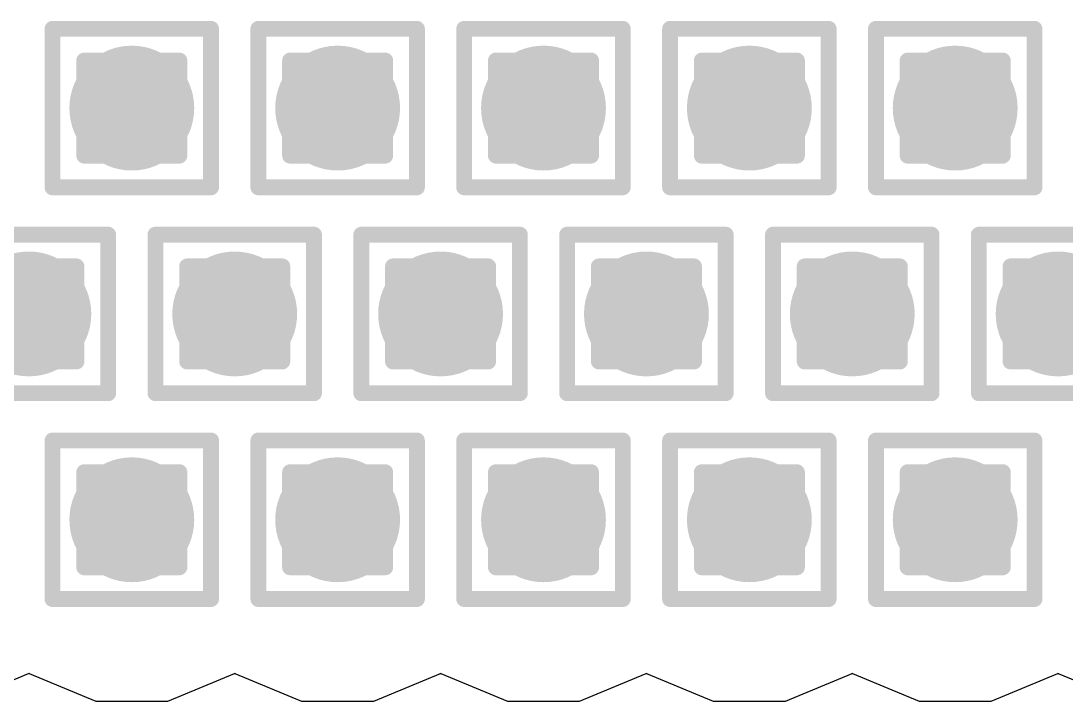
# Model space of a CAD drawing. Header units: inches. Extents: x -12 to 5357, y -8 to 5291.
# Drawn here: x 33.831 to 37.18, y 8.817 to 10.997 of the extents above; entities that cross this region are included whole.
import ezdxf

# ---------------------------------------------------------------- set-up
doc = ezdxf.new("R2010")
doc.units = ezdxf.units.IN
for name, color, linetype in [('Bottom Layer', 5, 'Continuous'), ('Drill Drawing', 1, 'Continuous'), ('Ground', 16, 'Continuous'), ('Power', 76, 'Continuous'), ('Top Layer', 1, 'Continuous'), ('Via Holes', 16, 'Continuous')]:
    doc.layers.add(name, color=color, linetype=linetype)

msp = doc.modelspace()

# ---------------------------------------------------------------- hatches: boundary and pattern name
at = {"layer": 'Bottom Layer'}
h = msp.add_hatch(color=5, dxfattribs=at)
edge = h.paths.add_edge_path()
edge.add_arc((34.1867, 10.7172), 0.2, 0, 360)
h = msp.add_hatch(color=5, dxfattribs=at)
edge = h.paths.add_edge_path()
edge.add_arc((34.8462, 10.7172), 0.2, 0, 360)
h = msp.add_hatch(color=5, dxfattribs=at)
edge = h.paths.add_edge_path()
edge.add_arc((35.5057, 10.7172), 0.2, 0, 360)
h = msp.add_hatch(color=5, dxfattribs=at)
edge = h.paths.add_edge_path()
edge.add_arc((36.1653, 10.7172), 0.2, 0, 360)
h = msp.add_hatch(color=5, dxfattribs=at)
edge = h.paths.add_edge_path()
edge.add_arc((36.8248, 10.7172), 0.2, 0, 360)
h = msp.add_hatch(color=5, dxfattribs=at)
edge = h.paths.add_edge_path()
edge.add_arc((33.8569, 10.0576), 0.2, 0, 360)
h = msp.add_hatch(color=5, dxfattribs=at)
edge = h.paths.add_edge_path()
edge.add_arc((34.5164, 10.0576), 0.2, 0, 360)
h = msp.add_hatch(color=5, dxfattribs=at)
edge = h.paths.add_edge_path()
edge.add_arc((35.176, 10.0576), 0.2, 0, 360)
h = msp.add_hatch(color=5, dxfattribs=at)
edge = h.paths.add_edge_path()
edge.add_arc((35.8355, 10.0576), 0.2, 0, 360)
h = msp.add_hatch(color=5, dxfattribs=at)
edge = h.paths.add_edge_path()
edge.add_arc((36.495, 10.0576), 0.2, 0, 360)
h = msp.add_hatch(color=5, dxfattribs=at)
edge = h.paths.add_edge_path()
edge.add_arc((37.1546, 10.0576), 0.2, 0, 360)
h = msp.add_hatch(color=5, dxfattribs=at)
edge = h.paths.add_edge_path()
edge.add_arc((34.1867, 9.3981), 0.2, 0, 360)
h = msp.add_hatch(color=5, dxfattribs=at)
edge = h.paths.add_edge_path()
edge.add_arc((34.8462, 9.3981), 0.2, 0, 360)
h = msp.add_hatch(color=5, dxfattribs=at)
edge = h.paths.add_edge_path()
edge.add_arc((35.5057, 9.3981), 0.2, 0, 360)
h = msp.add_hatch(color=5, dxfattribs=at)
edge = h.paths.add_edge_path()
edge.add_arc((36.1653, 9.3981), 0.2, 0, 360)
h = msp.add_hatch(color=5, dxfattribs=at)
edge = h.paths.add_edge_path()
edge.add_arc((36.8248, 9.3981), 0.2, 0, 360)
at = {"layer": 'Ground'}
h = msp.add_hatch(color=16, dxfattribs=at)
edge = h.paths.add_edge_path()
edge.add_arc((34.1867, 10.7172), 0.2, 0, 360)
h = msp.add_hatch(color=16, dxfattribs=at)
edge = h.paths.add_edge_path()
edge.add_arc((34.8462, 10.7172), 0.2, 0, 360)
h = msp.add_hatch(color=16, dxfattribs=at)
edge = h.paths.add_edge_path()
edge.add_arc((35.5057, 10.7172), 0.2, 0, 360)
h = msp.add_hatch(color=16, dxfattribs=at)
edge = h.paths.add_edge_path()
edge.add_arc((36.1653, 10.7172), 0.2, 0, 360)
h = msp.add_hatch(color=16, dxfattribs=at)
edge = h.paths.add_edge_path()
edge.add_arc((36.8248, 10.7172), 0.2, 0, 360)
h = msp.add_hatch(color=16, dxfattribs=at)
edge = h.paths.add_edge_path()
edge.add_arc((33.8569, 10.0576), 0.2, 0, 360)
h = msp.add_hatch(color=16, dxfattribs=at)
edge = h.paths.add_edge_path()
edge.add_arc((34.5164, 10.0576), 0.2, 0, 360)
h = msp.add_hatch(color=16, dxfattribs=at)
edge = h.paths.add_edge_path()
edge.add_arc((35.176, 10.0576), 0.2, 0, 360)
h = msp.add_hatch(color=16, dxfattribs=at)
edge = h.paths.add_edge_path()
edge.add_arc((35.8355, 10.0576), 0.2, 0, 360)
h = msp.add_hatch(color=16, dxfattribs=at)
edge = h.paths.add_edge_path()
edge.add_arc((36.495, 10.0576), 0.2, 0, 360)
h = msp.add_hatch(color=16, dxfattribs=at)
edge = h.paths.add_edge_path()
edge.add_arc((37.1546, 10.0576), 0.2, 0, 360)
h = msp.add_hatch(color=16, dxfattribs=at)
edge = h.paths.add_edge_path()
edge.add_arc((34.1867, 9.3981), 0.2, 0, 360)
h = msp.add_hatch(color=16, dxfattribs=at)
edge = h.paths.add_edge_path()
edge.add_arc((34.8462, 9.3981), 0.2, 0, 360)
h = msp.add_hatch(color=16, dxfattribs=at)
edge = h.paths.add_edge_path()
edge.add_arc((35.5057, 9.3981), 0.2, 0, 360)
h = msp.add_hatch(color=16, dxfattribs=at)
edge = h.paths.add_edge_path()
edge.add_arc((36.1653, 9.3981), 0.2, 0, 360)
h = msp.add_hatch(color=16, dxfattribs=at)
edge = h.paths.add_edge_path()
edge.add_arc((36.8248, 9.3981), 0.2, 0, 360)
at = {"layer": 'Power'}
h = msp.add_hatch(color=76, dxfattribs=at)
edge = h.paths.add_edge_path()
edge.add_arc((34.1867, 10.7172), 0.2, 0, 360)
h = msp.add_hatch(color=76, dxfattribs=at)
edge = h.paths.add_edge_path()
edge.add_arc((34.8462, 10.7172), 0.2, 0, 360)
h = msp.add_hatch(color=76, dxfattribs=at)
edge = h.paths.add_edge_path()
edge.add_arc((35.5057, 10.7172), 0.2, 0, 360)
h = msp.add_hatch(color=76, dxfattribs=at)
edge = h.paths.add_edge_path()
edge.add_arc((36.1653, 10.7172), 0.2, 0, 360)
h = msp.add_hatch(color=76, dxfattribs=at)
edge = h.paths.add_edge_path()
edge.add_arc((36.8248, 10.7172), 0.2, 0, 360)
h = msp.add_hatch(color=76, dxfattribs=at)
edge = h.paths.add_edge_path()
edge.add_arc((33.8569, 10.0576), 0.2, 0, 360)
h = msp.add_hatch(color=76, dxfattribs=at)
edge = h.paths.add_edge_path()
edge.add_arc((34.5164, 10.0576), 0.2, 0, 360)
h = msp.add_hatch(color=76, dxfattribs=at)
edge = h.paths.add_edge_path()
edge.add_arc((35.176, 10.0576), 0.2, 0, 360)
h = msp.add_hatch(color=76, dxfattribs=at)
edge = h.paths.add_edge_path()
edge.add_arc((35.8355, 10.0576), 0.2, 0, 360)
h = msp.add_hatch(color=76, dxfattribs=at)
edge = h.paths.add_edge_path()
edge.add_arc((36.495, 10.0576), 0.2, 0, 360)
h = msp.add_hatch(color=76, dxfattribs=at)
edge = h.paths.add_edge_path()
edge.add_arc((37.1546, 10.0576), 0.2, 0, 360)
h = msp.add_hatch(color=76, dxfattribs=at)
edge = h.paths.add_edge_path()
edge.add_arc((34.1867, 9.3981), 0.2, 0, 360)
h = msp.add_hatch(color=76, dxfattribs=at)
edge = h.paths.add_edge_path()
edge.add_arc((34.8462, 9.3981), 0.2, 0, 360)
h = msp.add_hatch(color=76, dxfattribs=at)
edge = h.paths.add_edge_path()
edge.add_arc((35.5057, 9.3981), 0.2, 0, 360)
h = msp.add_hatch(color=76, dxfattribs=at)
edge = h.paths.add_edge_path()
edge.add_arc((36.1653, 9.3981), 0.2, 0, 360)
h = msp.add_hatch(color=76, dxfattribs=at)
edge = h.paths.add_edge_path()
edge.add_arc((36.8248, 9.3981), 0.2, 0, 360)
at = {"layer": 'Top Layer'}
h = msp.add_hatch(color=1, dxfattribs=at)
edge = h.paths.add_edge_path()
edge.add_arc((34.1867, 10.7172), 0.2, 0, 360)
h = msp.add_hatch(color=1, dxfattribs=at)
edge = h.paths.add_edge_path()
edge.add_arc((34.8462, 10.7172), 0.2, 0, 360)
h = msp.add_hatch(color=1, dxfattribs=at)
edge = h.paths.add_edge_path()
edge.add_arc((35.5057, 10.7172), 0.2, 0, 360)
h = msp.add_hatch(color=1, dxfattribs=at)
edge = h.paths.add_edge_path()
edge.add_arc((36.1653, 10.7172), 0.2, 0, 360)
h = msp.add_hatch(color=1, dxfattribs=at)
edge = h.paths.add_edge_path()
edge.add_arc((36.8248, 10.7172), 0.2, 0, 360)
h = msp.add_hatch(color=1, dxfattribs=at)
edge = h.paths.add_edge_path()
edge.add_arc((33.8569, 10.0576), 0.2, 0, 360)
h = msp.add_hatch(color=1, dxfattribs=at)
edge = h.paths.add_edge_path()
edge.add_arc((34.5164, 10.0576), 0.2, 0, 360)
h = msp.add_hatch(color=1, dxfattribs=at)
edge = h.paths.add_edge_path()
edge.add_arc((35.176, 10.0576), 0.2, 0, 360)
h = msp.add_hatch(color=1, dxfattribs=at)
edge = h.paths.add_edge_path()
edge.add_arc((35.8355, 10.0576), 0.2, 0, 360)
h = msp.add_hatch(color=1, dxfattribs=at)
edge = h.paths.add_edge_path()
edge.add_arc((36.495, 10.0576), 0.2, 0, 360)
h = msp.add_hatch(color=1, dxfattribs=at)
edge = h.paths.add_edge_path()
edge.add_arc((37.1546, 10.0576), 0.2, 0, 360)
h = msp.add_hatch(color=1, dxfattribs=at)
edge = h.paths.add_edge_path()
edge.add_arc((34.1867, 9.3981), 0.2, 0, 360)
h = msp.add_hatch(color=1, dxfattribs=at)
edge = h.paths.add_edge_path()
edge.add_arc((34.8462, 9.3981), 0.2, 0, 360)
h = msp.add_hatch(color=1, dxfattribs=at)
edge = h.paths.add_edge_path()
edge.add_arc((35.5057, 9.3981), 0.2, 0, 360)
h = msp.add_hatch(color=1, dxfattribs=at)
edge = h.paths.add_edge_path()
edge.add_arc((36.1653, 9.3981), 0.2, 0, 360)
h = msp.add_hatch(color=1, dxfattribs=at)
edge = h.paths.add_edge_path()
edge.add_arc((36.8248, 9.3981), 0.2, 0, 360)
at = {"layer": 'Via Holes'}
h = msp.add_hatch(color=7, dxfattribs=at)
edge = h.paths.add_edge_path()
edge.add_arc((34.1867, 10.7172), 0.1, 0, 360)
h = msp.add_hatch(color=7, dxfattribs=at)
edge = h.paths.add_edge_path()
edge.add_arc((34.8462, 10.7172), 0.1, 0, 360)
h = msp.add_hatch(color=7, dxfattribs=at)
edge = h.paths.add_edge_path()
edge.add_arc((35.5057, 10.7172), 0.1, 0, 360)
h = msp.add_hatch(color=7, dxfattribs=at)
edge = h.paths.add_edge_path()
edge.add_arc((36.1653, 10.7172), 0.1, 0, 360)
h = msp.add_hatch(color=7, dxfattribs=at)
edge = h.paths.add_edge_path()
edge.add_arc((36.8248, 10.7172), 0.1, 0, 360)
h = msp.add_hatch(color=7, dxfattribs=at)
edge = h.paths.add_edge_path()
edge.add_arc((33.8569, 10.0576), 0.1, 0, 360)
h = msp.add_hatch(color=7, dxfattribs=at)
edge = h.paths.add_edge_path()
edge.add_arc((34.5164, 10.0576), 0.1, 0, 360)
h = msp.add_hatch(color=7, dxfattribs=at)
edge = h.paths.add_edge_path()
edge.add_arc((35.176, 10.0576), 0.1, 0, 360)
h = msp.add_hatch(color=7, dxfattribs=at)
edge = h.paths.add_edge_path()
edge.add_arc((35.8355, 10.0576), 0.1, 0, 360)
h = msp.add_hatch(color=7, dxfattribs=at)
edge = h.paths.add_edge_path()
edge.add_arc((36.495, 10.0576), 0.1, 0, 360)
h = msp.add_hatch(color=7, dxfattribs=at)
edge = h.paths.add_edge_path()
edge.add_arc((37.1546, 10.0576), 0.1, 0, 360)
h = msp.add_hatch(color=7, dxfattribs=at)
edge = h.paths.add_edge_path()
edge.add_arc((34.1867, 9.3981), 0.1, 0, 360)
h = msp.add_hatch(color=7, dxfattribs=at)
edge = h.paths.add_edge_path()
edge.add_arc((34.8462, 9.3981), 0.1, 0, 360)
h = msp.add_hatch(color=7, dxfattribs=at)
edge = h.paths.add_edge_path()
edge.add_arc((35.5057, 9.3981), 0.1, 0, 360)
h = msp.add_hatch(color=7, dxfattribs=at)
edge = h.paths.add_edge_path()
edge.add_arc((36.1653, 9.3981), 0.1, 0, 360)
h = msp.add_hatch(color=7, dxfattribs=at)
edge = h.paths.add_edge_path()
edge.add_arc((36.8248, 9.3981), 0.1, 0, 360)

# ---------------------------------------------------------------- linework, layer by layer
at = {"layer": 'Drill Drawing', "const_width": 0.0508}
for points in [[(33.9327, 10.9712), (34.4407, 10.9712)], [(33.9327, 10.4632), (33.9327, 10.9712)], [(34.4407, 10.4632), (34.4407, 10.9712)], [(34.5922, 10.9712), (35.1002, 10.9712)], [(34.5922, 10.4632), (34.5922, 10.9712)], [(35.1002, 10.4632), (35.1002, 10.9712)], [(35.2517, 10.9712), (35.7597, 10.9712)], [(35.2517, 10.4632), (35.2517, 10.9712)], [(35.7597, 10.4632), (35.7597, 10.9712)], [(35.9113, 10.9712), (36.4193, 10.9712)], [(35.9113, 10.4632), (35.9113, 10.9712)], [(36.4193, 10.4632), (36.4193, 10.9712)], [(36.5708, 10.9712), (37.0788, 10.9712)], [(36.5708, 10.4632), (36.5708, 10.9712)], [(37.0788, 10.4632), (37.0788, 10.9712)], [(34.0343, 10.8696), (34.3391, 10.8696)], [(34.0343, 10.5648), (34.0343, 10.8696)], [(34.3391, 10.5648), (34.3391, 10.8696)], [(34.6938, 10.8696), (34.9986, 10.8696)], [(34.6938, 10.5648), (34.6938, 10.8696)], [(34.9986, 10.5648), (34.9986, 10.8696)], [(35.3533, 10.8696), (35.6581, 10.8696)], [(35.3533, 10.5648), (35.3533, 10.8696)], [(35.6581, 10.5648), (35.6581, 10.8696)], [(36.0129, 10.8696), (36.3177, 10.8696)], [(36.0129, 10.5648), (36.0129, 10.8696)], [(36.3177, 10.5648), (36.3177, 10.8696)], [(36.6724, 10.8696), (36.9772, 10.8696)], [(36.6724, 10.5648), (36.6724, 10.8696)], [(36.9772, 10.5648), (36.9772, 10.8696)], [(34.0343, 10.5648), (34.3391, 10.5648)], [(34.6938, 10.5648), (34.9986, 10.5648)], [(35.3533, 10.5648), (35.6581, 10.5648)], [(36.0129, 10.5648), (36.3177, 10.5648)], [(36.6724, 10.5648), (36.9772, 10.5648)], [(33.9327, 10.4632), (34.4407, 10.4632)], [(34.5922, 10.4632), (35.1002, 10.4632)], [(35.2517, 10.4632), (35.7597, 10.4632)], [(35.9113, 10.4632), (36.4193, 10.4632)], [(36.5708, 10.4632), (37.0788, 10.4632)], [(33.6029, 10.3116), (34.1109, 10.3116)], [(34.1109, 9.8036), (34.1109, 10.3116)], [(34.2624, 10.3116), (34.7704, 10.3116)], [(34.2624, 9.8036), (34.2624, 10.3116)], [(34.7704, 9.8036), (34.7704, 10.3116)], [(34.922, 10.3116), (35.43, 10.3116)], [(34.922, 9.8036), (34.922, 10.3116)], [(35.43, 9.8036), (35.43, 10.3116)], [(35.5815, 10.3116), (36.0895, 10.3116)], [(35.5815, 9.8036), (35.5815, 10.3116)], [(36.0895, 9.8036), (36.0895, 10.3116)], [(36.241, 10.3116), (36.749, 10.3116)], [(36.241, 9.8036), (36.241, 10.3116)], [(36.749, 9.8036), (36.749, 10.3116)], [(36.9006, 10.3116), (37.4086, 10.3116)], [(36.9006, 9.8036), (36.9006, 10.3116)], [(33.7045, 10.21), (34.0093, 10.21)], [(34.0093, 9.9052), (34.0093, 10.21)], [(34.364, 10.21), (34.6688, 10.21)], [(34.364, 9.9052), (34.364, 10.21)], [(34.6688, 9.9052), (34.6688, 10.21)], [(35.0236, 10.21), (35.3284, 10.21)], [(35.0236, 9.9052), (35.0236, 10.21)], [(35.3284, 9.9052), (35.3284, 10.21)], [(35.6831, 10.21), (35.9879, 10.21)], [(35.6831, 9.9052), (35.6831, 10.21)], [(35.9879, 9.9052), (35.9879, 10.21)], [(36.3426, 10.21), (36.6474, 10.21)], [(36.3426, 9.9052), (36.3426, 10.21)], [(36.6474, 9.9052), (36.6474, 10.21)], [(37.0022, 10.21), (37.307, 10.21)], [(37.0022, 9.9052), (37.0022, 10.21)], [(33.7045, 9.9052), (34.0093, 9.9052)], [(34.364, 9.9052), (34.6688, 9.9052)], [(35.0236, 9.9052), (35.3284, 9.9052)], [(35.6831, 9.9052), (35.9879, 9.9052)], [(36.3426, 9.9052), (36.6474, 9.9052)], [(37.0022, 9.9052), (37.307, 9.9052)], [(33.6029, 9.8036), (34.1109, 9.8036)], [(34.2624, 9.8036), (34.7704, 9.8036)], [(34.922, 9.8036), (35.43, 9.8036)], [(35.5815, 9.8036), (36.0895, 9.8036)], [(36.241, 9.8036), (36.749, 9.8036)], [(36.9006, 9.8036), (37.4086, 9.8036)], [(33.9327, 9.6521), (34.4407, 9.6521)], [(33.9327, 9.1441), (33.9327, 9.6521)], [(34.4407, 9.1441), (34.4407, 9.6521)], [(34.5922, 9.6521), (35.1002, 9.6521)], [(34.5922, 9.1441), (34.5922, 9.6521)], [(35.1002, 9.1441), (35.1002, 9.6521)], [(35.2517, 9.6521), (35.7597, 9.6521)], [(35.2517, 9.1441), (35.2517, 9.6521)], [(35.7597, 9.1441), (35.7597, 9.6521)], [(35.9113, 9.6521), (36.4193, 9.6521)], [(35.9113, 9.1441), (35.9113, 9.6521)], [(36.4193, 9.1441), (36.4193, 9.6521)], [(36.5708, 9.6521), (37.0788, 9.6521)], [(36.5708, 9.1441), (36.5708, 9.6521)], [(37.0788, 9.1441), (37.0788, 9.6521)], [(34.0343, 9.5505), (34.3391, 9.5505)], [(34.0343, 9.2457), (34.0343, 9.5505)], [(34.3391, 9.2457), (34.3391, 9.5505)], [(34.6938, 9.5505), (34.9986, 9.5505)], [(34.6938, 9.2457), (34.6938, 9.5505)], [(34.9986, 9.2457), (34.9986, 9.5505)], [(35.3533, 9.5505), (35.6581, 9.5505)], [(35.3533, 9.2457), (35.3533, 9.5505)], [(35.6581, 9.2457), (35.6581, 9.5505)], [(36.0129, 9.5505), (36.3177, 9.5505)], [(36.0129, 9.2457), (36.0129, 9.5505)], [(36.3177, 9.2457), (36.3177, 9.5505)], [(36.6724, 9.5505), (36.9772, 9.5505)], [(36.6724, 9.2457), (36.6724, 9.5505)], [(36.9772, 9.2457), (36.9772, 9.5505)], [(34.0343, 9.2457), (34.3391, 9.2457)], [(34.6938, 9.2457), (34.9986, 9.2457)], [(35.3533, 9.2457), (35.6581, 9.2457)], [(36.0129, 9.2457), (36.3177, 9.2457)], [(36.6724, 9.2457), (36.9772, 9.2457)], [(33.9327, 9.1441), (34.4407, 9.1441)], [(34.5922, 9.1441), (35.1002, 9.1441)], [(35.2517, 9.1441), (35.7597, 9.1441)], [(35.9113, 9.1441), (36.4193, 9.1441)], [(36.5708, 9.1441), (37.0788, 9.1441)]]:
    msp.add_lwpolyline(points, dxfattribs=at)
at = {"layer": 'Drill Drawing', "const_width": 0.0254}
for points in [[(33.92, 10.9712, 1), (33.9454, 10.9712, 1)], [(33.92, 10.9712, 1), (33.9454, 10.9712, 1)], [(34.428, 10.9712, 1), (34.4534, 10.9712, 1)], [(34.428, 10.9712, 1), (34.4534, 10.9712, 1)], [(34.5795, 10.9712, 1), (34.6049, 10.9712, 1)], [(34.5795, 10.9712, 1), (34.6049, 10.9712, 1)], [(35.0875, 10.9712, 1), (35.1129, 10.9712, 1)], [(35.0875, 10.9712, 1), (35.1129, 10.9712, 1)], [(35.239, 10.9712, 1), (35.2644, 10.9712, 1)], [(35.239, 10.9712, 1), (35.2644, 10.9712, 1)], [(35.747, 10.9712, 1), (35.7724, 10.9712, 1)], [(35.747, 10.9712, 1), (35.7724, 10.9712, 1)], [(35.8986, 10.9712, 1), (35.924, 10.9712, 1)], [(35.8986, 10.9712, 1), (35.924, 10.9712, 1)], [(36.4066, 10.9712, 1), (36.432, 10.9712, 1)], [(36.4066, 10.9712, 1), (36.432, 10.9712, 1)], [(36.5581, 10.9712, 1), (36.5835, 10.9712, 1)], [(36.5581, 10.9712, 1), (36.5835, 10.9712, 1)], [(37.0661, 10.9712, 1), (37.0915, 10.9712, 1)], [(37.0661, 10.9712, 1), (37.0915, 10.9712, 1)], [(34.0216, 10.8696, 1), (34.047, 10.8696, 1)], [(34.0216, 10.8696, 1), (34.047, 10.8696, 1)], [(34.3264, 10.8696, 1), (34.3518, 10.8696, 1)], [(34.3264, 10.8696, 1), (34.3518, 10.8696, 1)], [(34.6811, 10.8696, 1), (34.7065, 10.8696, 1)], [(34.6811, 10.8696, 1), (34.7065, 10.8696, 1)], [(34.9859, 10.8696, 1), (35.0113, 10.8696, 1)], [(34.9859, 10.8696, 1), (35.0113, 10.8696, 1)], [(35.3406, 10.8696, 1), (35.366, 10.8696, 1)], [(35.3406, 10.8696, 1), (35.366, 10.8696, 1)], [(35.6454, 10.8696, 1), (35.6708, 10.8696, 1)], [(35.6454, 10.8696, 1), (35.6708, 10.8696, 1)], [(36.0002, 10.8696, 1), (36.0256, 10.8696, 1)], [(36.0002, 10.8696, 1), (36.0256, 10.8696, 1)], [(36.305, 10.8696, 1), (36.3304, 10.8696, 1)], [(36.305, 10.8696, 1), (36.3304, 10.8696, 1)], [(36.6597, 10.8696, 1), (36.6851, 10.8696, 1)], [(36.6597, 10.8696, 1), (36.6851, 10.8696, 1)], [(36.9645, 10.8696, 1), (36.9899, 10.8696, 1)], [(36.9645, 10.8696, 1), (36.9899, 10.8696, 1)], [(34.0216, 10.5648, 1), (34.047, 10.5648, 1)], [(34.0216, 10.5648, 1), (34.047, 10.5648, 1)], [(34.3264, 10.5648, 1), (34.3518, 10.5648, 1)], [(34.3264, 10.5648, 1), (34.3518, 10.5648, 1)], [(34.6811, 10.5648, 1), (34.7065, 10.5648, 1)], [(34.6811, 10.5648, 1), (34.7065, 10.5648, 1)], [(34.9859, 10.5648, 1), (35.0113, 10.5648, 1)], [(34.9859, 10.5648, 1), (35.0113, 10.5648, 1)], [(35.3406, 10.5648, 1), (35.366, 10.5648, 1)], [(35.3406, 10.5648, 1), (35.366, 10.5648, 1)], [(35.6454, 10.5648, 1), (35.6708, 10.5648, 1)], [(35.6454, 10.5648, 1), (35.6708, 10.5648, 1)], [(36.0002, 10.5648, 1), (36.0256, 10.5648, 1)], [(36.0002, 10.5648, 1), (36.0256, 10.5648, 1)], [(36.305, 10.5648, 1), (36.3304, 10.5648, 1)], [(36.305, 10.5648, 1), (36.3304, 10.5648, 1)], [(36.6597, 10.5648, 1), (36.6851, 10.5648, 1)], [(36.6597, 10.5648, 1), (36.6851, 10.5648, 1)], [(36.9645, 10.5648, 1), (36.9899, 10.5648, 1)], [(36.9645, 10.5648, 1), (36.9899, 10.5648, 1)], [(33.92, 10.4632, 1), (33.9454, 10.4632, 1)], [(33.92, 10.4632, 1), (33.9454, 10.4632, 1)], [(34.428, 10.4632, 1), (34.4534, 10.4632, 1)], [(34.428, 10.4632, 1), (34.4534, 10.4632, 1)], [(34.5795, 10.4632, 1), (34.6049, 10.4632, 1)], [(34.5795, 10.4632, 1), (34.6049, 10.4632, 1)], [(35.0875, 10.4632, 1), (35.1129, 10.4632, 1)], [(35.0875, 10.4632, 1), (35.1129, 10.4632, 1)], [(35.239, 10.4632, 1), (35.2644, 10.4632, 1)], [(35.239, 10.4632, 1), (35.2644, 10.4632, 1)], [(35.747, 10.4632, 1), (35.7724, 10.4632, 1)], [(35.747, 10.4632, 1), (35.7724, 10.4632, 1)], [(35.8986, 10.4632, 1), (35.924, 10.4632, 1)], [(35.8986, 10.4632, 1), (35.924, 10.4632, 1)], [(36.4066, 10.4632, 1), (36.432, 10.4632, 1)], [(36.4066, 10.4632, 1), (36.432, 10.4632, 1)], [(36.5581, 10.4632, 1), (36.5835, 10.4632, 1)], [(36.5581, 10.4632, 1), (36.5835, 10.4632, 1)], [(37.0661, 10.4632, 1), (37.0915, 10.4632, 1)], [(37.0661, 10.4632, 1), (37.0915, 10.4632, 1)], [(34.0982, 10.3116, 1), (34.1236, 10.3116, 1)], [(34.0982, 10.3116, 1), (34.1236, 10.3116, 1)], [(34.2497, 10.3116, 1), (34.2751, 10.3116, 1)], [(34.2497, 10.3116, 1), (34.2751, 10.3116, 1)], [(34.7577, 10.3116, 1), (34.7831, 10.3116, 1)], [(34.7577, 10.3116, 1), (34.7831, 10.3116, 1)], [(34.9093, 10.3116, 1), (34.9347, 10.3116, 1)], [(34.9093, 10.3116, 1), (34.9347, 10.3116, 1)], [(35.4173, 10.3116, 1), (35.4427, 10.3116, 1)], [(35.4173, 10.3116, 1), (35.4427, 10.3116, 1)], [(35.5688, 10.3116, 1), (35.5942, 10.3116, 1)], [(35.5688, 10.3116, 1), (35.5942, 10.3116, 1)], [(36.0768, 10.3116, 1), (36.1022, 10.3116, 1)], [(36.0768, 10.3116, 1), (36.1022, 10.3116, 1)], [(36.2283, 10.3116, 1), (36.2537, 10.3116, 1)], [(36.2283, 10.3116, 1), (36.2537, 10.3116, 1)], [(36.7363, 10.3116, 1), (36.7617, 10.3116, 1)], [(36.7363, 10.3116, 1), (36.7617, 10.3116, 1)], [(36.8879, 10.3116, 1), (36.9133, 10.3116, 1)], [(36.8879, 10.3116, 1), (36.9133, 10.3116, 1)], [(33.9966, 10.21, 1), (34.022, 10.21, 1)], [(33.9966, 10.21, 1), (34.022, 10.21, 1)], [(34.3513, 10.21, 1), (34.3767, 10.21, 1)], [(34.3513, 10.21, 1), (34.3767, 10.21, 1)], [(34.6561, 10.21, 1), (34.6815, 10.21, 1)], [(34.6561, 10.21, 1), (34.6815, 10.21, 1)], [(35.0109, 10.21, 1), (35.0363, 10.21, 1)], [(35.0109, 10.21, 1), (35.0363, 10.21, 1)], [(35.3157, 10.21, 1), (35.3411, 10.21, 1)], [(35.3157, 10.21, 1), (35.3411, 10.21, 1)], [(35.6704, 10.21, 1), (35.6958, 10.21, 1)], [(35.6704, 10.21, 1), (35.6958, 10.21, 1)], [(35.9752, 10.21, 1), (36.0006, 10.21, 1)], [(35.9752, 10.21, 1), (36.0006, 10.21, 1)], [(36.3299, 10.21, 1), (36.3553, 10.21, 1)], [(36.3299, 10.21, 1), (36.3553, 10.21, 1)], [(36.6347, 10.21, 1), (36.6601, 10.21, 1)], [(36.6347, 10.21, 1), (36.6601, 10.21, 1)], [(36.9895, 10.21, 1), (37.0149, 10.21, 1)], [(36.9895, 10.21, 1), (37.0149, 10.21, 1)], [(33.9966, 9.9052, 1), (34.022, 9.9052, 1)], [(33.9966, 9.9052, 1), (34.022, 9.9052, 1)], [(34.3513, 9.9052, 1), (34.3767, 9.9052, 1)], [(34.3513, 9.9052, 1), (34.3767, 9.9052, 1)], [(34.6561, 9.9052, 1), (34.6815, 9.9052, 1)], [(34.6561, 9.9052, 1), (34.6815, 9.9052, 1)], [(35.0109, 9.9052, 1), (35.0363, 9.9052, 1)], [(35.0109, 9.9052, 1), (35.0363, 9.9052, 1)], [(35.3157, 9.9052, 1), (35.3411, 9.9052, 1)], [(35.3157, 9.9052, 1), (35.3411, 9.9052, 1)], [(35.6704, 9.9052, 1), (35.6958, 9.9052, 1)], [(35.6704, 9.9052, 1), (35.6958, 9.9052, 1)], [(35.9752, 9.9052, 1), (36.0006, 9.9052, 1)], [(35.9752, 9.9052, 1), (36.0006, 9.9052, 1)], [(36.3299, 9.9052, 1), (36.3553, 9.9052, 1)], [(36.3299, 9.9052, 1), (36.3553, 9.9052, 1)], [(36.6347, 9.9052, 1), (36.6601, 9.9052, 1)], [(36.6347, 9.9052, 1), (36.6601, 9.9052, 1)], [(36.9895, 9.9052, 1), (37.0149, 9.9052, 1)], [(36.9895, 9.9052, 1), (37.0149, 9.9052, 1)], [(34.0982, 9.8036, 1), (34.1236, 9.8036, 1)], [(34.0982, 9.8036, 1), (34.1236, 9.8036, 1)], [(34.2497, 9.8036, 1), (34.2751, 9.8036, 1)], [(34.2497, 9.8036, 1), (34.2751, 9.8036, 1)], [(34.7577, 9.8036, 1), (34.7831, 9.8036, 1)], [(34.7577, 9.8036, 1), (34.7831, 9.8036, 1)], [(34.9093, 9.8036, 1), (34.9347, 9.8036, 1)], [(34.9093, 9.8036, 1), (34.9347, 9.8036, 1)], [(35.4173, 9.8036, 1), (35.4427, 9.8036, 1)], [(35.4173, 9.8036, 1), (35.4427, 9.8036, 1)], [(35.5688, 9.8036, 1), (35.5942, 9.8036, 1)], [(35.5688, 9.8036, 1), (35.5942, 9.8036, 1)], [(36.0768, 9.8036, 1), (36.1022, 9.8036, 1)], [(36.0768, 9.8036, 1), (36.1022, 9.8036, 1)], [(36.2283, 9.8036, 1), (36.2537, 9.8036, 1)], [(36.2283, 9.8036, 1), (36.2537, 9.8036, 1)], [(36.7363, 9.8036, 1), (36.7617, 9.8036, 1)], [(36.7363, 9.8036, 1), (36.7617, 9.8036, 1)], [(36.8879, 9.8036, 1), (36.9133, 9.8036, 1)], [(36.8879, 9.8036, 1), (36.9133, 9.8036, 1)], [(33.92, 9.6521, 1), (33.9454, 9.6521, 1)], [(33.92, 9.6521, 1), (33.9454, 9.6521, 1)], [(34.428, 9.6521, 1), (34.4534, 9.6521, 1)], [(34.428, 9.6521, 1), (34.4534, 9.6521, 1)], [(34.5795, 9.6521, 1), (34.6049, 9.6521, 1)], [(34.5795, 9.6521, 1), (34.6049, 9.6521, 1)], [(35.0875, 9.6521, 1), (35.1129, 9.6521, 1)], [(35.0875, 9.6521, 1), (35.1129, 9.6521, 1)], [(35.239, 9.6521, 1), (35.2644, 9.6521, 1)], [(35.239, 9.6521, 1), (35.2644, 9.6521, 1)], [(35.747, 9.6521, 1), (35.7724, 9.6521, 1)], [(35.747, 9.6521, 1), (35.7724, 9.6521, 1)], [(35.8986, 9.6521, 1), (35.924, 9.6521, 1)], [(35.8986, 9.6521, 1), (35.924, 9.6521, 1)], [(36.4066, 9.6521, 1), (36.432, 9.6521, 1)], [(36.4066, 9.6521, 1), (36.432, 9.6521, 1)], [(36.5581, 9.6521, 1), (36.5835, 9.6521, 1)], [(36.5581, 9.6521, 1), (36.5835, 9.6521, 1)], [(37.0661, 9.6521, 1), (37.0915, 9.6521, 1)], [(37.0661, 9.6521, 1), (37.0915, 9.6521, 1)], [(34.0216, 9.5505, 1), (34.047, 9.5505, 1)], [(34.0216, 9.5505, 1), (34.047, 9.5505, 1)], [(34.3264, 9.5505, 1), (34.3518, 9.5505, 1)], [(34.3264, 9.5505, 1), (34.3518, 9.5505, 1)], [(34.6811, 9.5505, 1), (34.7065, 9.5505, 1)], [(34.6811, 9.5505, 1), (34.7065, 9.5505, 1)], [(34.9859, 9.5505, 1), (35.0113, 9.5505, 1)], [(34.9859, 9.5505, 1), (35.0113, 9.5505, 1)], [(35.3406, 9.5505, 1), (35.366, 9.5505, 1)], [(35.3406, 9.5505, 1), (35.366, 9.5505, 1)], [(35.6454, 9.5505, 1), (35.6708, 9.5505, 1)], [(35.6454, 9.5505, 1), (35.6708, 9.5505, 1)], [(36.0002, 9.5505, 1), (36.0256, 9.5505, 1)], [(36.0002, 9.5505, 1), (36.0256, 9.5505, 1)], [(36.305, 9.5505, 1), (36.3304, 9.5505, 1)], [(36.305, 9.5505, 1), (36.3304, 9.5505, 1)], [(36.6597, 9.5505, 1), (36.6851, 9.5505, 1)], [(36.6597, 9.5505, 1), (36.6851, 9.5505, 1)], [(36.9645, 9.5505, 1), (36.9899, 9.5505, 1)], [(36.9645, 9.5505, 1), (36.9899, 9.5505, 1)], [(34.0216, 9.2457, 1), (34.047, 9.2457, 1)], [(34.0216, 9.2457, 1), (34.047, 9.2457, 1)], [(34.3264, 9.2457, 1), (34.3518, 9.2457, 1)], [(34.3264, 9.2457, 1), (34.3518, 9.2457, 1)], [(34.6811, 9.2457, 1), (34.7065, 9.2457, 1)], [(34.6811, 9.2457, 1), (34.7065, 9.2457, 1)], [(34.9859, 9.2457, 1), (35.0113, 9.2457, 1)], [(34.9859, 9.2457, 1), (35.0113, 9.2457, 1)], [(35.3406, 9.2457, 1), (35.366, 9.2457, 1)], [(35.3406, 9.2457, 1), (35.366, 9.2457, 1)], [(35.6454, 9.2457, 1), (35.6708, 9.2457, 1)], [(35.6454, 9.2457, 1), (35.6708, 9.2457, 1)], [(36.0002, 9.2457, 1), (36.0256, 9.2457, 1)], [(36.0002, 9.2457, 1), (36.0256, 9.2457, 1)], [(36.305, 9.2457, 1), (36.3304, 9.2457, 1)], [(36.305, 9.2457, 1), (36.3304, 9.2457, 1)], [(36.6597, 9.2457, 1), (36.6851, 9.2457, 1)], [(36.6597, 9.2457, 1), (36.6851, 9.2457, 1)], [(36.9645, 9.2457, 1), (36.9899, 9.2457, 1)], [(36.9645, 9.2457, 1), (36.9899, 9.2457, 1)], [(33.92, 9.1441, 1), (33.9454, 9.1441, 1)], [(33.92, 9.1441, 1), (33.9454, 9.1441, 1)], [(34.428, 9.1441, 1), (34.4534, 9.1441, 1)], [(34.428, 9.1441, 1), (34.4534, 9.1441, 1)], [(34.5795, 9.1441, 1), (34.6049, 9.1441, 1)], [(34.5795, 9.1441, 1), (34.6049, 9.1441, 1)], [(35.0875, 9.1441, 1), (35.1129, 9.1441, 1)], [(35.0875, 9.1441, 1), (35.1129, 9.1441, 1)], [(35.239, 9.1441, 1), (35.2644, 9.1441, 1)], [(35.239, 9.1441, 1), (35.2644, 9.1441, 1)], [(35.747, 9.1441, 1), (35.7724, 9.1441, 1)], [(35.747, 9.1441, 1), (35.7724, 9.1441, 1)], [(35.8986, 9.1441, 1), (35.924, 9.1441, 1)], [(35.8986, 9.1441, 1), (35.924, 9.1441, 1)], [(36.4066, 9.1441, 1), (36.432, 9.1441, 1)], [(36.4066, 9.1441, 1), (36.432, 9.1441, 1)], [(36.5581, 9.1441, 1), (36.5835, 9.1441, 1)], [(36.5581, 9.1441, 1), (36.5835, 9.1441, 1)], [(37.0661, 9.1441, 1), (37.0915, 9.1441, 1)], [(37.0661, 9.1441, 1), (37.0915, 9.1441, 1)]]:
    msp.add_lwpolyline(points, format="xyb", close=True, dxfattribs=at)
at = {"layer": 'Power'}
for p, q in [((33.6427, 8.8171), (33.8562, 8.9056)), ((33.8562, 8.9056), (33.8569, 8.9062)), ((33.8569, 8.9062), (33.8576, 8.9056)), ((33.8576, 8.9056), (34.0711, 8.8171)), ((34.3022, 8.8171), (34.5158, 8.9056)), ((34.5158, 8.9056), (34.5164, 8.9062)), ((34.5164, 8.9062), (34.5171, 8.9056)), ((34.5171, 8.9056), (34.7306, 8.8171)), ((34.9618, 8.8171), (35.1753, 8.9056)), ((35.1753, 8.9056), (35.176, 8.9062)), ((35.176, 8.9062), (35.1766, 8.9056)), ((35.1766, 8.9056), (35.3902, 8.8171)), ((35.6213, 8.8171), (35.8348, 8.9056)), ((35.8348, 8.9056), (35.8355, 8.9062)), ((35.8355, 8.9062), (35.8362, 8.9056)), ((35.8362, 8.9056), (36.0497, 8.8171)), ((36.2808, 8.8171), (36.4944, 8.9056)), ((36.4944, 8.9056), (36.495, 8.9062)), ((36.495, 8.9062), (36.4957, 8.9056)), ((36.4957, 8.9056), (36.7092, 8.8171)), ((36.9404, 8.8171), (37.1539, 8.9056)), ((37.1539, 8.9056), (37.1546, 8.9062)), ((37.1546, 8.9062), (37.1552, 8.9056)), ((37.1552, 8.9056), (37.3688, 8.8171)), ((34.0711, 8.8171), (34.3022, 8.8171)), ((34.7306, 8.8171), (34.9618, 8.8171)), ((35.3902, 8.8171), (35.6213, 8.8171)), ((36.0497, 8.8171), (36.2808, 8.8171)), ((36.7092, 8.8171), (36.9404, 8.8171))]:
    msp.add_line(p, q, dxfattribs=at)

doc.saveas('drawing.dxf')
